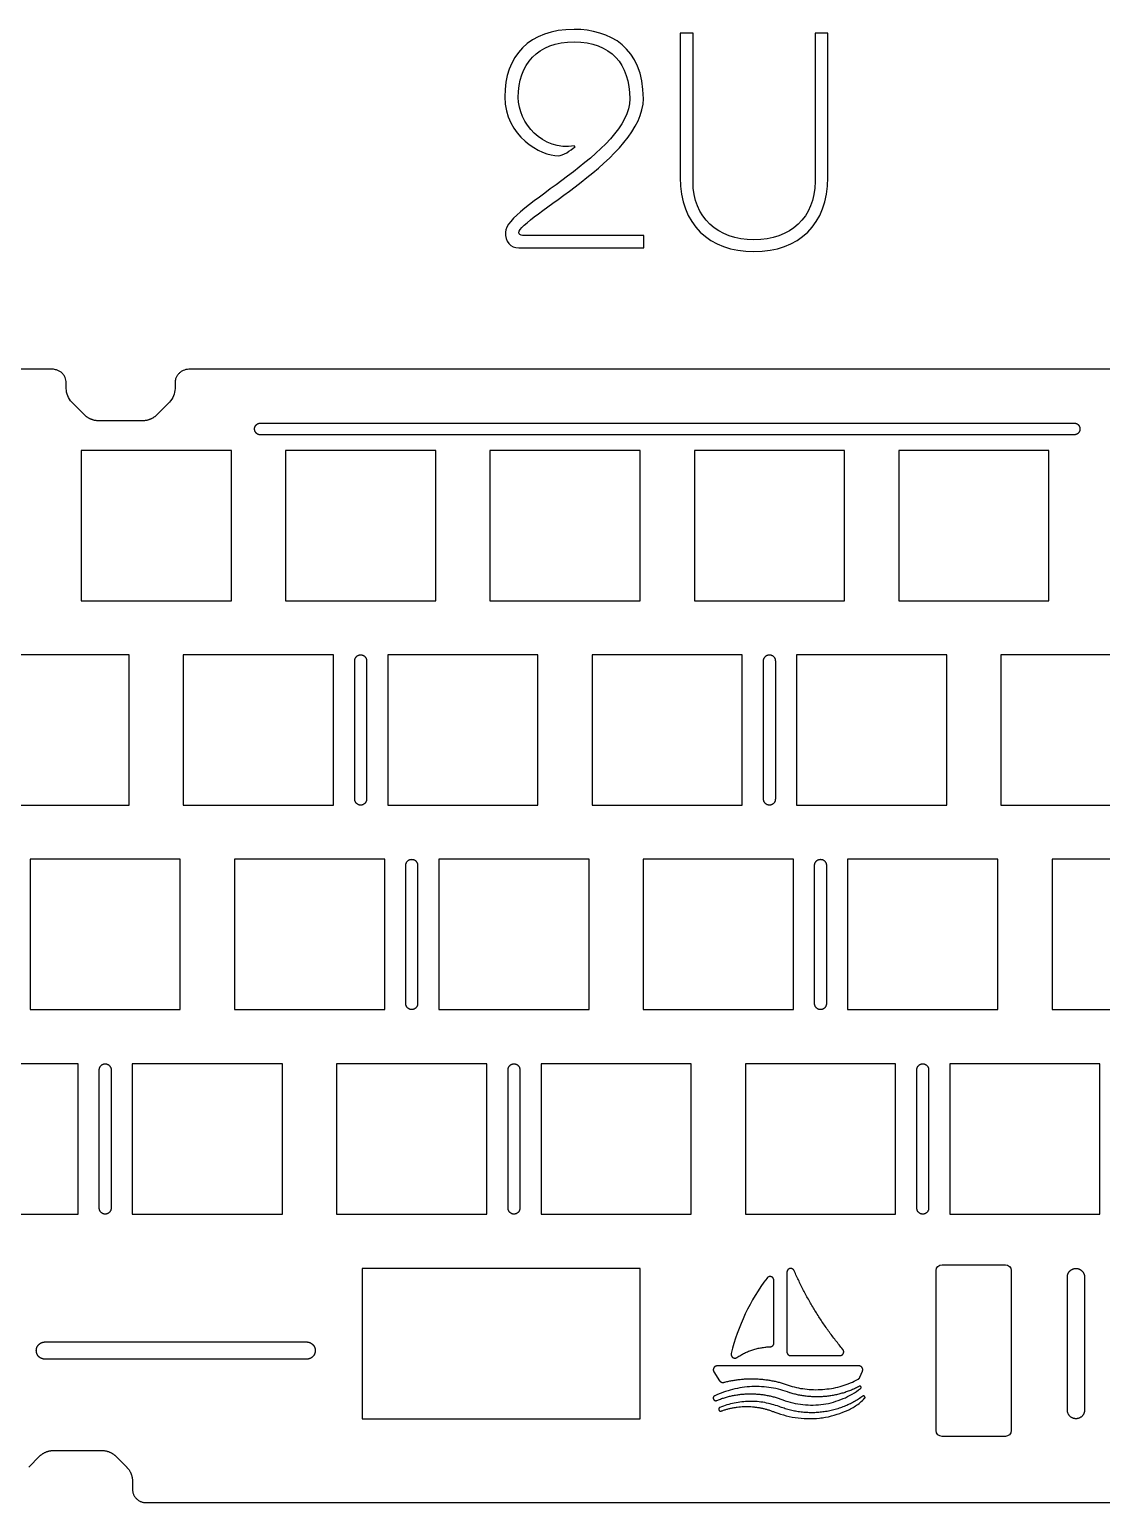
# Model space of a CAD drawing. Header units: millimetres. Extents: x 39 to 354, y -277 to -140.
# Drawn here: x 136.9 to 236.8, y -277.1 to -139.9 of the extents above; entities that cross this region are included whole.
import ezdxf

# ---------------------------------------------------------------- set-up
doc = ezdxf.new("R2010")
doc.units = ezdxf.units.MM
doc.header["$MEASUREMENT"] = 0
doc.layers.add('定位板', color=121, linetype='Continuous', true_color=0x7efae9)

msp = doc.modelspace()

# ---------------------------------------------------------------- linework, layer by layer
at = {"layer": '定位板'}
for p, q in [((198.71, -140.24), (197.51, -140.24)), ((197.51, -140.24), (197.51, -153.69)), ((198.71, -154.07), (198.71, -140.24)), ((194.13, -159.09), (182.82, -159.09)), ((194.13, -160.24), (194.13, -159.09)), ((182.48, -160.24), (194.13, -160.24)), ((139.01, -171.55, -243.22), (52.97, -171.55, -243.22)), ((140.29, -173.34, -243.22), (140.29, -172.83, -243.22)), ((150.43, -172.83, -243.22), (150.43, -173.34, -243.22)), ((240.9, -171.55, -243.22), (151.71, -171.55, -243.22)), ((142.02, -175.82, -243.22), (140.82, -174.62, -243.22)), ((149.9, -174.62, -243.22), (148.7, -175.82, -243.22)), ((147.41, -176.35, -243.22), (143.31, -176.35, -243.22)), ((158.39, -176.56, -243.22), (234.22, -176.56, -243.22)), ((234.22, -177.66, -243.22), (158.39, -177.66, -243.22)), ((167.18, -211.6, -243.22), (167.18, -198.7, -243.22)), ((168.28, -198.7, -243.22), (168.28, -211.6, -243.22)), ((205.28, -211.6, -243.22), (205.28, -198.7, -243.22)), ((206.38, -198.7, -243.22), (206.38, -211.6, -243.22)), ((171.94, -230.65, -243.22), (171.94, -217.75, -243.22)), ((173.04, -217.75, -243.22), (173.04, -230.65, -243.22)), ((210.04, -230.65, -243.22), (210.04, -217.75, -243.22)), ((211.14, -217.75, -243.22), (211.14, -230.65, -243.22)), ((143.37, -249.7, -243.22), (143.37, -236.8, -243.22)), ((144.47, -236.8, -243.22), (144.47, -249.7, -243.22)), ((181.47, -249.7, -243.22), (181.47, -236.8, -243.22)), ((182.57, -236.8, -243.22), (182.57, -249.7, -243.22)), ((219.57, -249.7, -243.22), (219.57, -236.8, -243.22)), ((220.67, -236.8, -243.22), (220.67, -249.7, -243.22)), ((221.92, -254.96, -243.22), (227.82, -254.96, -243.22)), ((207.46, -255.67, -243.22), (207.46, -263.08, -243.22)), ((221.37, -270.41, -243.22), (221.37, -255.51, -243.22)), ((228.37, -255.51, -243.22), (228.37, -270.41, -243.22)), ((233.6, -268.51, -243.22), (233.6, -256.11, -243.22)), ((235.2, -256.11, -243.22), (235.2, -268.51, -243.22)), ((138.3, -262.16, -243.22), (162.7, -262.16, -243.22)), ((207.81, -263.43, -243.22), (212.4, -263.43, -243.22)), ((162.7, -263.76, -243.22), (138.3, -263.76, -243.22)), ((214.17, -264.39, -243.22), (200.95, -264.39, -243.22)), ((227.82, -270.96, -243.22), (221.92, -270.96, -243.22)), ((136.8, -273.81, -243.22), (137.8, -272.81, -243.22)), ((139.11, -272.27, -243.22), (143.61, -272.27, -243.22)), ((144.92, -272.81, -243.22), (145.92, -273.81, -243.22)), ((146.46, -275.11, -243.22), (146.46, -275.87, -243.22)), ((147.71, -277.12, -243.22), (244.9, -277.12, -243.22))]:
    msp.add_line(p, q, dxfattribs=at)
for points in [[(141.68, -193.11), (155.68, -193.11), (155.68, -179.11), (141.68, -179.11)], [(160.73, -193.11), (174.73, -193.11), (174.73, -179.11), (160.73, -179.11)], [(179.78, -193.11), (193.78, -193.11), (193.78, -179.11), (179.78, -179.11)], [(198.83, -193.11), (212.83, -193.11), (212.83, -179.11), (198.83, -179.11)], [(217.88, -193.11), (231.88, -193.11), (231.88, -179.11), (217.88, -179.11)], [(132.15, -212.15), (146.15, -212.15), (146.15, -198.15), (132.15, -198.15)], [(151.2, -212.15), (165.2, -212.15), (165.2, -198.15), (151.2, -198.15)], [(170.25, -212.15), (184.25, -212.15), (184.25, -198.15), (170.25, -198.15)], [(189.3, -212.15), (203.3, -212.15), (203.3, -198.15), (189.3, -198.15)], [(208.35, -212.15), (222.35, -212.15), (222.35, -198.15), (208.35, -198.15)], [(227.4, -212.15), (241.4, -212.15), (241.4, -198.15), (227.4, -198.15)], [(136.92, -231.2), (150.92, -231.2), (150.92, -217.2), (136.92, -217.2)], [(155.97, -231.2), (169.97, -231.2), (169.97, -217.2), (155.97, -217.2)], [(175.02, -231.2), (189.02, -231.2), (189.02, -217.2), (175.02, -217.2)], [(194.07, -231.2), (208.07, -231.2), (208.07, -217.2), (194.07, -217.2)], [(213.12, -231.2), (227.12, -231.2), (227.12, -217.2), (213.12, -217.2)], [(232.17, -231.2), (246.17, -231.2), (246.17, -217.2), (232.17, -217.2)], [(127.39, -250.25), (141.39, -250.25), (141.39, -236.25), (127.39, -236.25)], [(146.44, -250.25), (160.44, -250.25), (160.44, -236.25), (146.44, -236.25)], [(165.49, -250.25), (179.49, -250.25), (179.49, -236.25), (165.49, -236.25)], [(184.54, -250.25), (198.54, -250.25), (198.54, -236.25), (184.54, -236.25)], [(203.59, -250.25), (217.59, -250.25), (217.59, -236.25), (203.59, -236.25)], [(222.64, -250.25), (236.64, -250.25), (236.64, -236.25), (222.64, -236.25)], [(167.87, -269.31), (193.78, -269.31), (193.78, -255.31), (167.87, -255.31)]]:
    msp.add_lwpolyline(points, close=True, dxfattribs=at)
for points in [[(206.25, -262.25), (206.25, -256.42), (206.25, -256.41), (206.25, -256.41), (206.24, -256.4), (206.24, -256.39), (206.24, -256.39), (206.24, -256.38), (206.24, -256.38), (206.24, -256.37), (206.24, -256.36), (206.24, -256.35), (206.24, -256.35), (206.24, -256.34), (206.23, -256.33), (206.23, -256.33), (206.23, -256.32), (206.23, -256.31), (206.23, -256.31), (206.22, -256.3), (206.22, -256.3), (206.22, -256.29), (206.22, -256.28), (206.21, -256.28), (206.21, -256.27), (206.21, -256.26), (206.2, -256.26), (206.2, -256.25), (206.2, -256.24), (206.19, -256.24), (206.19, -256.23), (206.19, -256.23), (206.18, -256.22), (206.18, -256.21), (206.17, -256.21), (206.17, -256.2), (206.17, -256.2), (206.16, -256.19), (206.16, -256.19), (206.15, -256.18), (206.15, -256.18), (206.14, -256.17), (206.14, -256.17), (206.13, -256.16), (206.13, -256.16), (206.12, -256.15), (206.12, -256.15), (206.11, -256.14), (206.1, -256.14), (206.1, -256.13), (206.09, -256.13), (206.09, -256.13), (206.08, -256.12), (206.08, -256.12), (206.07, -256.12), (206.06, -256.11), (206.06, -256.11), (206.05, -256.11), (206.05, -256.1), (206.04, -256.1), (206.03, -256.1), (206.03, -256.09), (206.02, -256.09), (206.02, -256.09), (206.01, -256.09), (206, -256.08), (206, -256.08), (205.99, -256.08), (205.99, -256.08), (205.98, -256.08), (205.97, -256.08), (205.97, -256.07), (205.96, -256.07), (205.95, -256.07), (205.95, -256.07), (205.94, -256.07), (205.93, -256.07), (205.93, -256.07), (205.92, -256.07), (205.91, -256.07), (205.9, -256.07), (205.9, -256.07), (205.89, -256.07), (205.88, -256.07), (205.88, -256.07), (205.87, -256.07), (205.86, -256.07), (205.86, -256.07), (205.85, -256.07), (205.84, -256.07), (205.83, -256.07), (205.83, -256.07), (205.82, -256.07), (205.81, -256.07), (205.81, -256.08), (205.8, -256.08), (205.79, -256.08), (205.79, -256.08), (205.78, -256.08), (205.77, -256.09), (205.77, -256.09), (205.76, -256.09), (205.75, -256.09), (205.75, -256.1), (205.74, -256.1), (205.73, -256.1), (205.73, -256.11), (205.72, -256.11), (205.71, -256.11), (205.71, -256.12), (205.7, -256.12), (205.7, -256.12), (205.69, -256.13), (205.69, -256.13), (205.68, -256.14), (205.67, -256.14), (205.67, -256.14), (205.66, -256.15), (205.66, -256.15), (205.65, -256.16), (205.65, -256.16), (205.64, -256.17), (205.64, -256.17), (205.63, -256.18), (205.63, -256.18), (205.62, -256.19), (205.62, -256.19), (205.62, -256.2), (205.61, -256.2), (205.61, -256.21), (205.32, -256.6), (205.04, -257), (204.77, -257.4), (204.51, -257.82), (204.26, -258.24), (204.02, -258.67), (203.79, -259.1), (203.58, -259.54), (203.37, -259.99), (203.18, -260.44), (203, -260.9), (202.83, -261.36), (202.67, -261.82), (202.52, -262.29), (202.39, -262.75), (202.27, -263.23), (202.26, -263.23), (202.26, -263.24), (202.26, -263.24), (202.26, -263.25), (202.26, -263.26), (202.26, -263.26), (202.26, -263.27), (202.26, -263.28), (202.26, -263.28), (202.26, -263.29), (202.26, -263.3), (202.26, -263.3), (202.26, -263.31), (202.26, -263.32), (202.26, -263.32), (202.26, -263.33), (202.26, -263.34), (202.26, -263.34), (202.26, -263.35), (202.26, -263.36), (202.26, -263.36), (202.26, -263.37), (202.26, -263.38), (202.26, -263.38), (202.27, -263.39), (202.27, -263.4), (202.27, -263.4), (202.27, -263.41), (202.27, -263.42), (202.27, -263.42), (202.28, -263.43), (202.28, -263.43), (202.28, -263.44), (202.28, -263.45), (202.29, -263.45), (202.29, -263.46), (202.29, -263.47), (202.3, -263.47), (202.3, -263.48), (202.3, -263.48), (202.31, -263.49), (202.31, -263.5), (202.31, -263.5), (202.32, -263.51), (202.32, -263.51), (202.32, -263.52), (202.33, -263.52), (202.33, -263.53), (202.34, -263.53), (202.34, -263.54), (202.35, -263.54), (202.35, -263.55), (202.35, -263.55), (202.36, -263.56), (202.36, -263.56), (202.37, -263.57), (202.37, -263.57), (202.38, -263.58), (202.38, -263.58), (202.39, -263.59), (202.39, -263.59), (202.4, -263.59), (202.4, -263.6), (202.41, -263.6), (202.41, -263.6), (202.42, -263.61), (202.42, -263.61), (202.43, -263.61), (202.44, -263.62), (202.44, -263.62), (202.45, -263.62), (202.45, -263.63), (202.46, -263.63), (202.46, -263.63), (202.47, -263.64), (202.48, -263.64), (202.48, -263.64), (202.49, -263.64), (202.5, -263.64), (202.5, -263.65), (202.51, -263.65), (202.51, -263.65), (202.52, -263.65), (202.53, -263.65), (202.53, -263.66), (202.54, -263.66), (202.55, -263.66), (202.55, -263.66), (202.56, -263.66), (202.57, -263.66), (202.57, -263.66), (202.58, -263.66), (202.59, -263.66), (202.6, -263.66), (202.6, -263.66), (202.61, -263.66), (202.62, -263.66), (202.62, -263.66), (202.63, -263.66), (202.64, -263.66), (202.64, -263.66), (202.65, -263.66), (202.66, -263.66), (202.66, -263.66), (202.67, -263.66), (202.68, -263.66), (202.68, -263.66), (202.69, -263.66), (202.7, -263.65), (202.7, -263.65), (202.71, -263.65), (202.72, -263.65), (202.72, -263.65), (202.73, -263.64), (202.74, -263.64), (202.74, -263.64), (202.75, -263.64), (202.75, -263.63), (202.76, -263.63), (202.77, -263.63), (202.77, -263.63), (202.78, -263.62), (202.78, -263.62), (202.79, -263.62), (202.79, -263.61), (202.8, -263.61), (202.8, -263.61), (202.81, -263.6)], [(200.65, -264.94), (201.19, -265.77)], [(207.76, -266.24), (207.95, -266.3), (208.14, -266.35), (208.34, -266.4), (208.54, -266.44), (208.73, -266.48), (208.94, -266.51), (209.14, -266.54), (209.34, -266.56), (209.54, -266.58), (209.75, -266.59), (209.95, -266.6), (210.16, -266.61), (210.37, -266.6), (210.57, -266.6), (210.78, -266.58), (210.99, -266.57), (211.19, -266.54), (211.4, -266.52), (211.6, -266.48), (211.8, -266.45), (212.01, -266.4), (212.21, -266.36), (212.41, -266.3), (212.6, -266.25), (212.8, -266.18), (212.99, -266.12), (213.18, -266.05), (213.37, -265.97), (213.56, -265.89), (213.74, -265.81), (213.92, -265.72), (214.1, -265.63), (214.1, -265.62), (214.11, -265.62), (214.12, -265.62), (214.12, -265.61), (214.13, -265.61), (214.13, -265.6), (214.14, -265.6), (214.15, -265.6), (214.15, -265.59), (214.16, -265.59), (214.16, -265.58), (214.17, -265.58), (214.17, -265.57), (214.18, -265.57), (214.19, -265.56), (214.19, -265.55), (214.2, -265.55), (214.2, -265.54), (214.21, -265.54), (214.21, -265.53), (214.21, -265.53), (214.22, -265.52), (214.22, -265.51), (214.23, -265.51), (214.23, -265.5), (214.24, -265.49), (214.24, -265.49), (214.24, -265.48), (214.25, -265.47), (214.25, -265.47), (214.25, -265.46), (214.26, -265.45), (214.5, -264.89)], [(207.76, -266.9), (207.72, -266.89), (207.51, -266.81), (207.3, -266.74), (207.09, -266.68), (206.88, -266.62), (206.66, -266.56), (206.44, -266.51), (206.22, -266.47), (206, -266.43), (205.78, -266.4), (205.55, -266.37), (205.33, -266.35), (205.1, -266.33), (204.87, -266.32), (204.65, -266.32), (204.42, -266.32), (204.19, -266.32), (203.97, -266.33), (203.74, -266.35), (203.51, -266.38), (203.29, -266.41), (203.06, -266.44), (202.84, -266.48), (202.62, -266.53), (202.4, -266.58), (202.18, -266.64), (201.97, -266.7), (201.75, -266.77), (201.54, -266.84), (201.33, -266.92), (201.13, -267), (200.93, -267.09), (200.73, -267.18), (200.72, -267.18), (200.72, -267.18), (200.71, -267.18), (200.71, -267.19), (200.7, -267.19), (200.7, -267.19), (200.7, -267.2), (200.69, -267.2), (200.69, -267.2), (200.68, -267.2), (200.68, -267.21), (200.67, -267.21), (200.67, -267.22), (200.66, -267.22), (200.66, -267.22), (200.66, -267.23), (200.65, -267.23), (200.65, -267.24), (200.64, -267.24), (200.64, -267.25), (200.64, -267.25), (200.63, -267.26), (200.63, -267.26), (200.63, -267.27), (200.62, -267.27), (200.62, -267.28), (200.62, -267.28), (200.62, -267.29), (200.61, -267.29), (200.61, -267.3), (200.61, -267.3), (200.61, -267.31), (200.6, -267.31), (200.6, -267.32), (200.6, -267.33), (200.6, -267.33), (200.6, -267.34), (200.6, -267.34), (200.6, -267.35), (200.59, -267.36), (200.59, -267.36), (200.59, -267.37), (200.59, -267.37), (200.59, -267.38), (200.59, -267.38), (200.59, -267.39), (200.59, -267.4), (200.59, -267.4), (200.59, -267.41), (200.59, -267.41), (200.59, -267.42), (200.59, -267.42), (200.59, -267.43), (200.6, -267.44), (200.6, -267.44), (200.6, -267.45), (200.6, -267.45), (200.6, -267.46), (200.6, -267.46), (200.6, -267.47), (200.61, -267.47), (200.61, -267.48), (200.61, -267.48), (200.61, -267.49), (200.61, -267.49), (200.62, -267.5), (200.62, -267.5), (200.62, -267.51), (200.62, -267.51), (200.63, -267.52), (200.63, -267.52), (200.63, -267.53), (200.64, -267.53), (200.64, -267.53), (200.64, -267.54), (200.65, -267.54), (200.65, -267.55), (200.65, -267.55), (200.66, -267.56), (200.66, -267.56), (200.67, -267.56), (200.67, -267.57), (200.67, -267.57), (200.68, -267.58), (200.68, -267.58), (200.69, -267.58), (200.69, -267.59), (200.7, -267.59), (200.7, -267.59), (200.71, -267.6), (200.71, -267.6), (200.72, -267.6), (200.72, -267.6), (200.73, -267.61), (200.73, -267.61), (200.74, -267.61), (200.75, -267.61), (200.75, -267.62), (200.76, -267.62), (200.76, -267.62), (200.77, -267.62), (200.77, -267.62), (200.78, -267.62), (200.79, -267.63), (200.79, -267.63), (200.8, -267.63), (200.8, -267.63), (200.81, -267.63), (200.82, -267.63), (200.82, -267.63), (200.83, -267.63), (200.83, -267.63), (200.84, -267.63), (200.85, -267.63), (200.85, -267.63), (200.86, -267.63), (200.86, -267.63), (200.87, -267.63), (200.87, -267.63), (200.88, -267.62), (200.88, -267.62), (200.89, -267.62), (200.89, -267.62), (200.9, -267.62), (200.9, -267.62), (200.91, -267.62), (200.91, -267.61), (200.92, -267.61)], [(206.2, -268.65), (206.33, -268.7), (206.6, -268.79), (206.86, -268.88), (207.13, -268.96), (207.4, -269.03), (207.67, -269.09), (207.95, -269.15), (208.22, -269.19), (208.5, -269.23), (208.78, -269.26), (209.07, -269.28), (209.35, -269.3), (209.64, -269.3), (209.92, -269.29), (210.21, -269.28), (210.49, -269.25), (210.63, -269.24), (210.77, -269.22), (210.91, -269.2), (211.05, -269.17), (211.32, -269.12), (211.6, -269.05), (211.87, -268.98), (212.14, -268.9), (212.4, -268.81), (212.67, -268.71), (212.93, -268.6), (213.16, -268.5), (213.28, -268.44), (213.39, -268.38), (213.51, -268.32), (213.62, -268.26), (213.73, -268.19), (213.85, -268.12), (213.96, -268.04), (214.07, -267.97), (214.18, -267.88), (214.28, -267.8), (214.39, -267.71), (214.5, -267.61), (214.6, -267.51), (214.7, -267.41), (214.71, -267.4), (214.71, -267.4), (214.71, -267.4), (214.71, -267.4), (214.71, -267.39), (214.71, -267.39), (214.72, -267.39), (214.72, -267.39), (214.72, -267.39), (214.72, -267.38), (214.72, -267.38), (214.72, -267.38), (214.72, -267.38), (214.73, -267.37), (214.73, -267.37), (214.73, -267.37), (214.73, -267.36), (214.73, -267.36), (214.73, -267.36), (214.73, -267.36), (214.73, -267.35), (214.73, -267.35), (214.74, -267.35), (214.74, -267.34), (214.74, -267.34), (214.74, -267.34), (214.74, -267.34), (214.74, -267.33), (214.74, -267.33), (214.74, -267.33), (214.74, -267.32), (214.74, -267.32), (214.74, -267.32), (214.74, -267.31), (214.74, -267.31), (214.74, -267.31), (214.74, -267.31), (214.74, -267.3), (214.74, -267.3), (214.74, -267.3), (214.74, -267.29), (214.74, -267.29), (214.73, -267.29), (214.73, -267.28), (214.73, -267.28), (214.73, -267.28), (214.73, -267.28), (214.73, -267.27), (214.73, -267.27), (214.73, -267.27), (214.73, -267.27), (214.73, -267.26), (214.72, -267.26), (214.72, -267.26), (214.72, -267.25), (214.72, -267.25), (214.72, -267.25), (214.72, -267.25), (214.72, -267.25), (214.71, -267.24), (214.71, -267.24), (214.71, -267.24), (214.71, -267.24), (214.71, -267.23), (214.71, -267.23), (214.7, -267.23), (214.7, -267.23), (214.7, -267.23), (214.7, -267.22), (214.7, -267.22), (214.69, -267.22), (214.69, -267.22), (214.69, -267.22), (214.69, -267.22), (214.68, -267.21), (214.68, -267.21), (214.68, -267.21), (214.68, -267.21), (214.67, -267.21), (214.67, -267.21), (214.67, -267.21), (214.67, -267.2), (214.66, -267.2), (214.66, -267.2), (214.66, -267.2), (214.66, -267.2), (214.65, -267.2), (214.65, -267.2), (214.65, -267.2), (214.64, -267.2), (214.64, -267.19), (214.64, -267.19), (214.64, -267.19), (214.63, -267.19), (214.63, -267.19), (214.63, -267.19), (214.62, -267.19), (214.62, -267.19), (214.62, -267.19), (214.61, -267.19), (214.61, -267.19), (214.61, -267.19), (214.61, -267.19), (214.6, -267.19), (214.6, -267.19), (214.6, -267.19), (214.59, -267.19), (214.59, -267.19), (214.59, -267.19), (214.58, -267.19), (214.58, -267.19), (214.58, -267.2), (214.58, -267.2), (214.57, -267.2), (214.57, -267.2), (214.57, -267.2), (214.56, -267.2), (214.56, -267.2), (214.56, -267.2), (214.56, -267.2), (214.55, -267.2), (214.55, -267.21), (214.55, -267.21), (214.55, -267.21), (214.54, -267.21), (214.54, -267.21), (214.54, -267.21), (214.54, -267.21)], [(206.99, -267.52), (207.07, -267.55), (207.3, -267.63), (207.53, -267.7), (207.77, -267.77), (208, -267.82), (208.24, -267.88), (208.48, -267.92), (208.71, -267.96), (208.95, -267.99), (209.19, -268.01), (209.43, -268.03), (209.67, -268.04), (209.91, -268.04), (210.15, -268.03), (210.39, -268.01), (210.63, -267.99), (210.87, -267.96), (211.1, -267.92), (211.34, -267.88), (211.57, -267.82), (211.8, -267.76), (212.03, -267.69), (212.25, -267.62), (212.47, -267.53), (212.69, -267.44), (212.91, -267.35), (213.12, -267.24), (213.34, -267.13), (213.54, -267.01), (213.75, -266.89), (213.95, -266.76), (214.14, -266.63), (214.33, -266.48), (214.34, -266.48), (214.34, -266.48), (214.34, -266.48), (214.34, -266.48), (214.34, -266.48), (214.34, -266.47), (214.35, -266.47), (214.35, -266.47), (214.35, -266.47), (214.35, -266.47), (214.35, -266.47), (214.35, -266.46), (214.36, -266.46), (214.36, -266.46), (214.36, -266.46), (214.36, -266.45), (214.36, -266.45), (214.36, -266.45), (214.36, -266.45), (214.37, -266.44), (214.37, -266.44), (214.37, -266.44), (214.37, -266.44), (214.37, -266.43), (214.37, -266.43), (214.37, -266.43), (214.37, -266.43), (214.37, -266.42), (214.37, -266.42), (214.38, -266.42), (214.38, -266.42), (214.38, -266.41), (214.38, -266.41), (214.38, -266.41), (214.38, -266.41), (214.38, -266.4), (214.38, -266.4), (214.38, -266.4), (214.38, -266.39), (214.38, -266.39), (214.38, -266.39), (214.38, -266.39), (214.38, -266.38), (214.38, -266.38), (214.38, -266.38), (214.38, -266.38), (214.38, -266.37), (214.38, -266.37), (214.38, -266.37), (214.37, -266.36), (214.37, -266.36), (214.37, -266.36), (214.37, -266.36), (214.37, -266.35), (214.37, -266.35), (214.37, -266.35), (214.37, -266.35), (214.37, -266.35), (214.37, -266.34), (214.37, -266.34), (214.36, -266.34), (214.36, -266.34), (214.36, -266.33), (214.36, -266.33), (214.36, -266.33), (214.36, -266.33), (214.36, -266.33), (214.35, -266.32), (214.35, -266.32), (214.35, -266.32), (214.35, -266.32), (214.35, -266.32), (214.35, -266.31), (214.34, -266.31), (214.34, -266.31), (214.34, -266.31), (214.34, -266.31), (214.34, -266.31), (214.33, -266.3), (214.33, -266.3), (214.33, -266.3), (214.33, -266.3), (214.33, -266.3), (214.32, -266.3), (214.32, -266.29), (214.32, -266.29), (214.32, -266.29), (214.31, -266.29), (214.31, -266.29), (214.31, -266.29), (214.31, -266.29), (214.3, -266.29), (214.3, -266.29), (214.3, -266.28), (214.3, -266.28), (214.29, -266.28), (214.29, -266.28), (214.29, -266.28), (214.29, -266.28), (214.28, -266.28), (214.28, -266.28), (214.28, -266.28), (214.27, -266.28), (214.27, -266.28), (214.27, -266.28), (214.27, -266.28), (214.26, -266.28), (214.26, -266.28), (214.26, -266.28), (214.26, -266.28), (214.25, -266.28), (214.25, -266.28), (214.25, -266.28), (214.24, -266.28), (214.24, -266.28), (214.24, -266.28), (214.24, -266.28), (214.23, -266.28), (214.23, -266.28), (214.23, -266.28), (214.23, -266.29), (214.22, -266.29), (214.22, -266.29), (214.22, -266.29), (214.22, -266.29), (214.22, -266.29), (214.21, -266.29), (214.21, -266.29)], [(206.85, -268.22), (206.74, -268.18), (206.58, -268.12), (206.41, -268.07), (206.25, -268.02), (206.08, -267.97), (205.91, -267.92), (205.74, -267.88), (205.56, -267.85), (205.39, -267.81), (205.21, -267.78), (205.04, -267.76), (204.86, -267.74), (204.68, -267.72), (204.51, -267.71), (204.33, -267.7), (204.15, -267.7), (203.97, -267.7), (203.79, -267.7), (203.61, -267.71), (203.43, -267.73), (203.26, -267.74), (203.08, -267.76), (202.9, -267.79), (202.73, -267.82), (202.55, -267.85), (202.38, -267.89), (202.21, -267.93), (202.04, -267.98), (201.87, -268.03), (201.7, -268.08), (201.54, -268.14), (201.37, -268.2), (201.21, -268.26), (201.21, -268.26), (201.2, -268.26), (201.2, -268.26), (201.2, -268.27), (201.19, -268.27), (201.19, -268.27), (201.19, -268.27), (201.18, -268.27), (201.18, -268.28), (201.18, -268.28), (201.17, -268.28), (201.17, -268.28), (201.17, -268.29), (201.16, -268.29), (201.16, -268.29), (201.16, -268.3), (201.15, -268.3), (201.15, -268.3), (201.15, -268.3), (201.14, -268.31), (201.14, -268.31), (201.14, -268.31), (201.13, -268.32), (201.13, -268.32), (201.13, -268.33), (201.13, -268.33), (201.12, -268.33), (201.12, -268.34), (201.12, -268.34), (201.12, -268.35), (201.12, -268.35), (201.11, -268.35), (201.11, -268.36), (201.11, -268.36), (201.11, -268.37), (201.11, -268.37), (201.11, -268.38), (201.11, -268.38), (201.1, -268.38), (201.1, -268.39), (201.1, -268.39), (201.1, -268.4), (201.1, -268.4), (201.1, -268.41), (201.1, -268.41), (201.1, -268.42), (201.1, -268.42), (201.1, -268.42), (201.1, -268.43), (201.1, -268.43), (201.1, -268.44), (201.1, -268.44), (201.1, -268.45), (201.1, -268.45), (201.1, -268.45), (201.1, -268.46), (201.1, -268.46), (201.1, -268.47), (201.11, -268.47), (201.11, -268.47), (201.11, -268.48), (201.11, -268.48), (201.11, -268.49), (201.11, -268.49), (201.11, -268.49), (201.11, -268.5), (201.12, -268.5), (201.12, -268.5), (201.12, -268.51), (201.12, -268.51), (201.12, -268.52), (201.13, -268.52), (201.13, -268.52), (201.13, -268.53), (201.13, -268.53), (201.14, -268.53), (201.14, -268.54), (201.14, -268.54), (201.14, -268.54), (201.15, -268.55), (201.15, -268.55), (201.15, -268.55), (201.16, -268.56), (201.16, -268.56), (201.16, -268.56), (201.17, -268.56), (201.17, -268.57), (201.17, -268.57), (201.18, -268.57), (201.18, -268.58), (201.18, -268.58), (201.19, -268.58), (201.19, -268.58), (201.2, -268.58), (201.2, -268.59), (201.2, -268.59), (201.21, -268.59), (201.21, -268.59), (201.22, -268.59), (201.22, -268.6), (201.23, -268.6), (201.23, -268.6), (201.23, -268.6), (201.24, -268.6), (201.24, -268.6), (201.25, -268.6), (201.25, -268.6), (201.26, -268.6), (201.26, -268.6), (201.27, -268.6), (201.27, -268.6), (201.27, -268.6), (201.28, -268.6), (201.28, -268.6), (201.29, -268.6), (201.29, -268.6), (201.3, -268.6), (201.3, -268.6), (201.3, -268.6), (201.31, -268.6), (201.31, -268.6), (201.32, -268.6), (201.32, -268.6), (201.33, -268.6), (201.33, -268.6), (201.33, -268.6), (201.34, -268.6), (201.34, -268.59)]]:
    msp.add_lwpolyline(points, dxfattribs=at)
at = {"layer": '定位板', "extrusion": (0, 0, -1)}
for centre, start, end in [((-221.92, -255.51, 243.22), 0, 90), ((-227.82, -255.51, 243.22), 90, 180), ((-221.92, -270.41, 243.22), 270, 0), ((-227.82, -270.41, 243.22), 180, 270)]:
    msp.add_arc(centre, 0.55, start, end, dxfattribs=at)
at = {"layer": '定位板'}
for points, knots in [([(182.82, -159.09), (182.62, -159.09), (182.48, -158.95), (182.48, -158.84), (182.48, -157.44), (194.08, -151.84), (194.08, -146.35), (194.08, -141.55), (190.93, -139.89), (187.62, -139.89), (183.45, -139.89), (181.16, -142.35), (181.16, -146.18), (181.16, -149.84), (184.53, -151.67), (186.16, -151.67), (186.59, -151.67), (187.28, -151.15), (187.71, -150.84)], [-14, -14, -14, -14, -13, -13, -13, -12, -12, -12, -11, -11, -11, -10, -10, -10, -9, -9, -9, -8, -8, -8, -8]), ([(187.65, -150.75), (184.65, -151.24), (182.42, -148.58), (182.42, -146.24), (182.42, -143.15), (184.19, -141.04), (187.62, -141.04), (191.05, -141.04), (192.82, -143.15), (192.82, -146.35), (192.82, -151.38), (181.22, -156.41), (181.22, -158.78), (181.22, -159.64), (181.65, -160.24), (182.48, -160.24)], [-7, -7, -7, -7, -6, -6, -6, -5, -5, -5, -4, -4, -4, -3, -3, -3, -2, -2, -2, -2]), ([(197.51, -153.69), (197.51, -158.04), (200.22, -160.58), (204.39, -160.58), (208.56, -160.58), (211.28, -158.04), (211.28, -153.69)], [-9, -9, -9, -9, -8, -8, -8, -7, -7, -7, -7]), ([(210.08, -154.07), (210.08, -157.44), (207.79, -159.49), (204.39, -159.49), (200.99, -159.49), (198.71, -157.44), (198.71, -154.07)], [-4, -4, -4, -4, -3, -3, -3, -2, -2, -2, -2]), ([(140.29, -172.83, -243.22), (140.29, -172.74, -243.22), (140.27, -172.56, -243.22), (140.19, -172.3, -243.22), (140.05, -172.07, -243.22), (139.9, -171.9, -243.22), (139.76, -171.79, -243.22), (139.6, -171.69, -243.22), (139.36, -171.59, -243.22), (139.14, -171.55, -243.22), (139.01, -171.55, -243.22)], [208.357445, 208.357445, 208.357445, 208.357445, 208.627994, 208.897414, 209.168434, 209.437992, 209.573365, 209.707483, 209.978162, 210.367594, 210.367594, 210.367594, 210.367594]), ([(151.71, -171.55, -243.22), (151.62, -171.55, -243.22), (151.44, -171.57, -243.22), (151.18, -171.66, -243.22), (150.95, -171.79, -243.22), (150.78, -171.94, -243.22), (150.67, -172.09, -243.22), (150.57, -172.24, -243.22), (150.46, -172.48, -243.22), (150.43, -172.7, -243.22), (150.43, -172.83, -243.22)], [192.924939, 192.924939, 192.924939, 192.924939, 193.195076, 193.464238, 193.734915, 194.004403, 194.139775, 194.273891, 194.544568, 194.935096, 194.935096, 194.935096, 194.935096])]:
    msp.add_open_spline(points, degree=3, knots=knots, dxfattribs=at)
for points, degree in [([(211.28, -140.24), (210.68, -140.24), (210.08, -140.24)], 2), ([(210.08, -140.24), (210.08, -147.15), (210.08, -154.07)], 2), ([(211.28, -153.69), (211.28, -146.97), (211.28, -140.24)], 2), ([(187.71, -150.84), (187.68, -150.79), (187.65, -150.75)], 2), ([(140.43, -174.03, -243.22), (140.34, -173.81, -243.22), (140.29, -173.58, -243.22), (140.29, -173.34, -243.22)], 3), ([(140.82, -174.62, -243.22), (140.65, -174.45, -243.22), (140.52, -174.25, -243.22), (140.43, -174.03, -243.22)], 3), ([(150.29, -174.03, -243.22), (150.2, -174.25, -243.22), (150.07, -174.45, -243.22), (149.9, -174.62, -243.22)], 3), ([(150.43, -173.34, -243.22), (150.43, -173.58, -243.22), (150.38, -173.81, -243.22), (150.29, -174.03, -243.22)], 3)]:
    msp.add_open_spline(points, degree=degree, dxfattribs=at)
for points, weights in [([(143.31, -176.35, -243.22), (142.55, -176.35, -243.22), (142.02, -175.82, -243.22)], [1, 0.924007551812, 1]), ([(148.7, -175.82, -243.22), (148.17, -176.35, -243.22), (147.41, -176.35, -243.22)], [1, 0.924007565087, 1]), ([(212.67, -262.85, -243.22), (209.88, -259.51, -243.22), (208.14, -255.53, -243.22)], [1, 0.989756326955, 1]), ([(202.81, -263.6, -243.22), (204.21, -262.66, -243.22), (205.9, -262.61, -243.22)], [1, 0.960395431114, 1]), ([(205.9, -262.61, -243.22), (206.25, -262.59, -243.22), (206.25, -262.25, -243.22)], [1, 0.717604515631, 1]), ([(207.46, -263.08, -243.22), (207.46, -263.43, -243.22), (207.81, -263.43, -243.22)], [1, 0.707106781083, 1]), ([(201.19, -265.77, -243.22), (201.33, -265.99, -243.22), (201.58, -265.92, -243.22)], [1, 0.810548403257, 1]), ([(201.58, -265.92, -243.22), (204.72, -265.1, -243.22), (207.76, -266.24, -243.22)], [1, 0.952962577176, 1]), ([(200.92, -267.61, -243.22), (203.94, -266.37, -243.22), (206.99, -267.52, -243.22)], [1, 0.930506471529, 1]), ([(214.54, -267.21, -243.22), (210.96, -269.78, -243.22), (206.85, -268.22, -243.22)], [1, 0.881615816886, 1]), ([(214.21, -266.29, -243.22), (211.11, -267.93, -243.22), (207.76, -266.9, -243.22)], [1, 0.924779108268, 1]), ([(201.34, -268.59, -243.22), (203.78, -267.7, -243.22), (206.2, -268.65, -243.22)], [1, 0.93533800193, 1]), ([(137.8, -272.81, -243.22), (138.34, -272.27, -243.22), (139.11, -272.27, -243.22)], [1, 0.923879532511, 1]), ([(143.61, -272.27, -243.22), (144.38, -272.27, -243.22), (144.92, -272.81, -243.22)], [1, 0.923879532512, 1]), ([(145.92, -273.81, -243.22), (146.46, -274.35, -243.22), (146.46, -275.11, -243.22)], [1, 0.923879532511, 1]), ([(146.46, -275.87, -243.22), (146.46, -277.12, -243.22), (147.71, -277.12, -243.22)], [1, 0.707113333755, 1])]:
    msp.add_rational_spline(points, weights, degree=2, dxfattribs=at)
for points, weights, knots in [([(158.39, -177.66, -243.22), (158.17, -177.66, -243.22), (158.01, -177.5, -243.22), (157.84, -177.34, -243.22), (157.84, -177.11, -243.22), (157.84, -176.88, -243.22), (158.01, -176.72, -243.22), (158.17, -176.56, -243.22), (158.39, -176.56, -243.22)], [1, 0.923879294436, 1, 0.923879294436, 1, 0.923879294436, 1, 0.923879294436, 1], [230.941396, 230.941396, 230.941396, 231.373365, 231.373365, 231.805334, 231.805334, 232.237304, 232.237304, 232.669273, 232.669273, 232.669273]), ([(234.22, -176.56, -243.22), (234.45, -176.56, -243.22), (234.61, -176.72, -243.22), (234.77, -176.88, -243.22), (234.77, -177.11, -243.22), (234.77, -177.34, -243.22), (234.61, -177.5, -243.22), (234.45, -177.66, -243.22), (234.22, -177.66, -243.22)], [1, 0.923879294436, 1, 0.923879294436, 1, 0.923879294436, 1, 0.923879294436, 1], [153.384973, 153.384973, 153.384973, 153.816942, 153.816942, 154.248911, 154.248911, 154.68088, 154.68088, 155.112849, 155.112849, 155.112849]), ([(167.18, -198.7, -243.22), (167.18, -198.15, -243.22), (167.73, -198.15, -243.22), (168.28, -198.15, -243.22), (168.28, -198.7, -243.22)], [1, 0.707107191606, 1, 0.707107191606, 1], [27.527845, 27.527845, 27.527845, 28.391782, 28.391782, 29.255719, 29.255719, 29.255719]), ([(205.28, -198.7, -243.22), (205.28, -198.15, -243.22), (205.83, -198.15, -243.22), (206.38, -198.15, -243.22), (206.38, -198.7, -243.22)], [1, 0.707107191605, 1, 0.707107191605, 1], [27.527845, 27.527845, 27.527845, 28.391782, 28.391782, 29.255719, 29.255719, 29.255719]), ([(168.28, -211.6, -243.22), (168.28, -212.15, -243.22), (167.73, -212.15, -243.22), (167.18, -212.15, -243.22), (167.18, -211.6, -243.22)], [1, 0.707107191605, 1, 0.707107191605, 1], [12.899985, 12.899985, 12.899985, 13.763922, 13.763922, 14.62786, 14.62786, 14.62786]), ([(206.38, -211.6, -243.22), (206.38, -212.15, -243.22), (205.83, -212.15, -243.22), (205.28, -212.15, -243.22), (205.28, -211.6, -243.22)], [1, 0.707107191605, 1, 0.707107191605, 1], [12.899985, 12.899985, 12.899985, 13.763922, 13.763922, 14.62786, 14.62786, 14.62786]), ([(171.94, -217.75, -243.22), (171.94, -217.2, -243.22), (172.49, -217.2, -243.22), (173.04, -217.2, -243.22), (173.04, -217.75, -243.22)], [1, 0.707107191605, 1, 0.707107191605, 1], [42.155704, 42.155704, 42.155704, 43.019642, 43.019642, 43.883579, 43.883579, 43.883579]), ([(210.04, -217.75, -243.22), (210.04, -217.2, -243.22), (210.59, -217.2, -243.22), (211.14, -217.2, -243.22), (211.14, -217.75, -243.22)], [1, 0.707107191605, 1, 0.707107191605, 1], [42.155704, 42.155704, 42.155704, 43.019642, 43.019642, 43.883579, 43.883579, 43.883579]), ([(173.04, -230.65, -243.22), (173.04, -231.2, -243.22), (172.49, -231.2, -243.22), (171.94, -231.2, -243.22), (171.94, -230.65, -243.22)], [1, 0.707107191605, 1, 0.707107191605, 1], [27.527845, 27.527845, 27.527845, 28.391782, 28.391782, 29.255719, 29.255719, 29.255719]), ([(211.14, -230.65, -243.22), (211.14, -231.2, -243.22), (210.59, -231.2, -243.22), (210.04, -231.2, -243.22), (210.04, -230.65, -243.22)], [1, 0.707107191605, 1, 0.707107191605, 1], [27.527845, 27.527845, 27.527845, 28.391782, 28.391782, 29.255719, 29.255719, 29.255719]), ([(143.37, -236.8, -243.22), (143.37, -236.25, -243.22), (143.92, -236.25, -243.22), (144.47, -236.25, -243.22), (144.47, -236.8, -243.22)], [1, 0.707107191606, 1, 0.707107191606, 1], [42.155704, 42.155704, 42.155704, 43.019642, 43.019642, 43.883579, 43.883579, 43.883579]), ([(181.47, -236.8, -243.22), (181.47, -236.25, -243.22), (182.02, -236.25, -243.22), (182.57, -236.25, -243.22), (182.57, -236.8, -243.22)], [1, 0.707107191606, 1, 0.707107191606, 1], [27.527845, 27.527845, 27.527845, 28.391782, 28.391782, 29.255719, 29.255719, 29.255719]), ([(219.57, -236.8, -243.22), (219.57, -236.25, -243.22), (220.12, -236.25, -243.22), (220.67, -236.25, -243.22), (220.67, -236.8, -243.22)], [1, 0.707107191606, 1, 0.707107191606, 1], [42.155704, 42.155704, 42.155704, 43.019642, 43.019642, 43.883579, 43.883579, 43.883579]), ([(144.47, -249.7, -243.22), (144.47, -250.25, -243.22), (143.92, -250.25, -243.22), (143.37, -250.25, -243.22), (143.37, -249.7, -243.22)], [1, 0.707107191605, 1, 0.707107191605, 1], [27.527845, 27.527845, 27.527845, 28.391782, 28.391782, 29.255719, 29.255719, 29.255719]), ([(182.57, -249.7, -243.22), (182.57, -250.25, -243.22), (182.02, -250.25, -243.22), (181.47, -250.25, -243.22), (181.47, -249.7, -243.22)], [1, 0.707107191605, 1, 0.707107191605, 1], [12.899985, 12.899985, 12.899985, 13.763922, 13.763922, 14.62786, 14.62786, 14.62786]), ([(220.67, -249.7, -243.22), (220.67, -250.25, -243.22), (220.12, -250.25, -243.22), (219.57, -250.25, -243.22), (219.57, -249.7, -243.22)], [1, 0.707107191605, 1, 0.707107191605, 1], [27.527845, 27.527845, 27.527845, 28.391782, 28.391782, 29.255719, 29.255719, 29.255719]), ([(208.14, -255.53, -243.22), (208.02, -255.26, -243.22), (207.74, -255.32, -243.22), (207.46, -255.38, -243.22), (207.46, -255.67, -243.22)], [1, 0.775869008353, 1, 0.775869008353, 1], [21.9966751, 21.9966751, 21.9966751, 22.4812008, 22.4812008, 22.9657265, 22.9657265, 22.9657265]), ([(233.6, -256.11, -243.22), (233.6, -255.78, -243.22), (233.83, -255.55, -243.22), (234.07, -255.31, -243.22), (234.4, -255.31, -243.22), (234.73, -255.31, -243.22), (234.96, -255.55, -243.22), (235.2, -255.78, -243.22), (235.2, -256.11, -243.22)], [1, 0.923879456129, 1, 0.923879456129, 1, 0.923879456129, 1, 0.923879456129, 1], [27.31324, 27.31324, 27.31324, 27.941559, 27.941559, 28.569878, 28.569878, 29.198197, 29.198197, 29.826516, 29.826516, 29.826516]), ([(138.3, -263.76, -243.22), (137.97, -263.76, -243.22), (137.73, -263.53, -243.22), (137.5, -263.29, -243.22), (137.5, -262.96, -243.22), (137.5, -262.63, -243.22), (137.73, -262.4, -243.22), (137.97, -262.16, -243.22), (138.3, -262.16, -243.22)], [1, 0.923879420313, 1, 0.923879420313, 1, 0.923879420313, 1, 0.923879420313, 1], [51.313273, 51.313273, 51.313273, 51.941591, 51.941591, 52.56991, 52.56991, 53.198228, 53.198228, 53.826546, 53.826546, 53.826546]), ([(162.7, -262.16, -243.22), (163.03, -262.16, -243.22), (163.26, -262.4, -243.22), (163.5, -262.63, -243.22), (163.5, -262.96, -243.22), (163.5, -263.29, -243.22), (163.26, -263.53, -243.22), (163.03, -263.76, -243.22), (162.7, -263.76, -243.22)], [1, 0.92387923281, 1, 0.92387923281, 1, 0.92387923281, 1, 0.92387923281, 1], [78.226545, 78.226545, 78.226545, 78.854864, 78.854864, 79.483183, 79.483183, 80.111502, 80.111502, 80.739821, 80.739821, 80.739821]), ([(212.4, -263.43, -243.22), (212.62, -263.43, -243.22), (212.72, -263.23, -243.22), (212.82, -263.02, -243.22), (212.67, -262.85, -243.22)], [1, 0.843505181218, 1, 0.843505181218, 1], [35.5165563, 35.5165563, 35.5165563, 35.9189783, 35.9189783, 36.3214003, 36.3214003, 36.3214003]), ([(200.95, -264.39, -243.22), (200.74, -264.39, -243.22), (200.64, -264.58, -243.22), (200.54, -264.76, -243.22), (200.65, -264.94, -243.22)], [1, 0.859473468852, 1, 0.859473468852, 1], [165.5728694, 165.5728694, 165.5728694, 165.9536717, 165.9536717, 166.3344739, 166.3344739, 166.3344739]), ([(214.5, -264.89, -243.22), (214.57, -264.71, -243.22), (214.47, -264.55, -243.22), (214.36, -264.39, -243.22), (214.17, -264.39, -243.22)], [1, 0.880527966819, 1, 0.880527966819, 1], [151.6480592, 151.6480592, 151.6480592, 151.9985311, 151.9985311, 152.349003, 152.349003, 152.349003]), ([(235.2, -268.51, -243.22), (235.2, -269.31, -243.22), (234.4, -269.31, -243.22), (233.6, -269.31, -243.22), (233.6, -268.51, -243.22)], [1, 0.707107191832, 1, 0.707107191832, 1], [12.399984, 12.399984, 12.399984, 13.65662, 13.65662, 14.913256, 14.913256, 14.913256])]:
    msp.add_rational_spline(points, weights, degree=2, knots=knots, dxfattribs=at)

doc.saveas('drawing.dxf')
